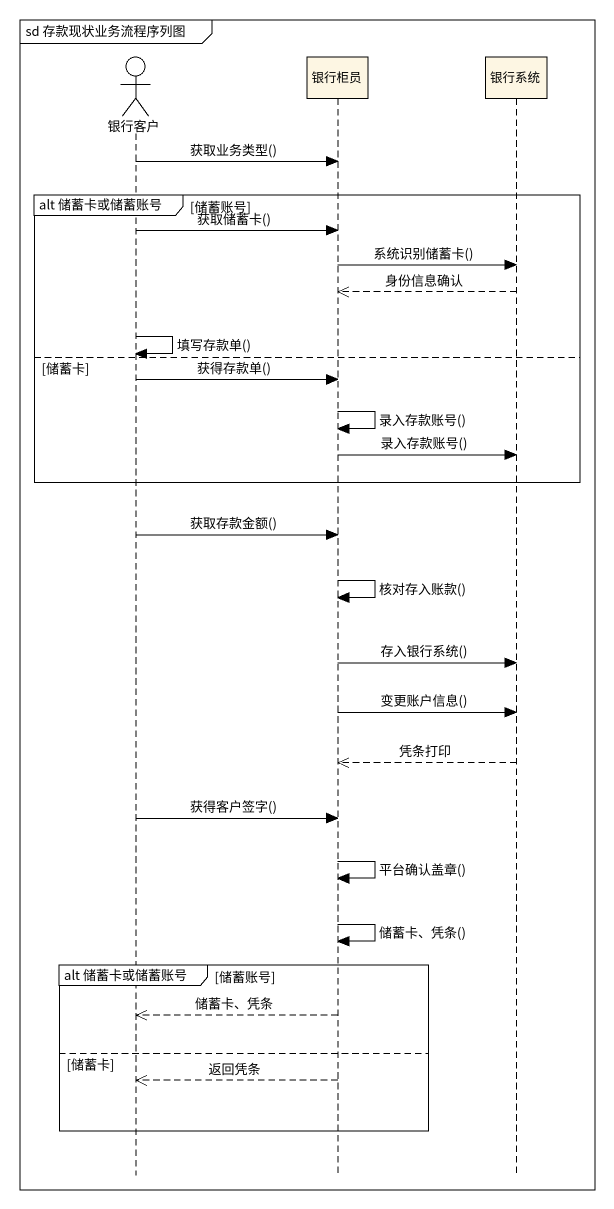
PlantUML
@startuml
mainframe sd 存款现状业务流程序列图
hide footbox
actor 银行客户
participant 银行柜员
participant 银行系统

银行客户 -> 银行柜员 : 获取业务类型()
group alt 储蓄卡或储蓄账号 [储蓄账号]
  银行客户 -> 银行柜员 : 获取储蓄卡()
  银行柜员 -> 银行系统 : 系统识别储蓄卡()
  银行系统 -->> 银行柜员 : 身份信息确认
  银行客户 -> 银行客户 : 填写存款单()
else 储蓄卡
  银行客户 -> 银行柜员 : 获得存款单()
  银行柜员 -> 银行柜员 : 录入存款账号()
  银行柜员 -> 银行系统 : 录入存款账号()
end
银行客户 -> 银行柜员 : 获取存款金额()
银行柜员 -> 银行柜员 : 核对存入账款()
银行柜员 -> 银行系统 : 存入银行系统()
银行柜员 -> 银行系统 : 变更账户信息()
银行系统 -->> 银行柜员 : 凭条打印
银行客户 -> 银行柜员 : 获得客户签字()
银行柜员 -> 银行柜员 : 平台确认盖章()
银行柜员 -> 银行柜员 : 储蓄卡、凭条()
group alt 储蓄卡或储蓄账号 [储蓄账号]
  银行柜员 -->> 银行客户 : 储蓄卡、凭条
else 储蓄卡
  银行柜员 -->> 银行客户 : 返回凭条
end
@enduml
